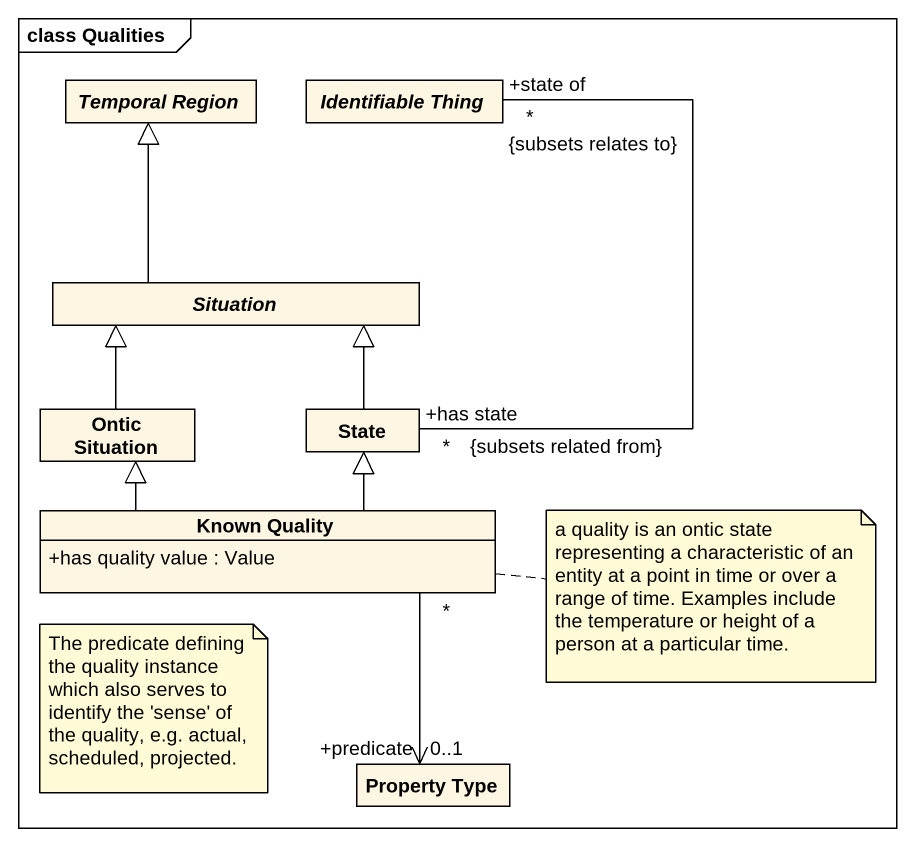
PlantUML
@startuml
mainframe class Qualities
hide circle
hide empty members
skinparam classAttributeIconSize 0
abstract class "Temporal Region" as Temporal_Region
abstract class "Identifiable Thing" as Identifiable_Thing
abstract class Situation
class "Ontic Situation" as Ontic_Situation
class "State" as State_
class "Known Quality" as Known_Quality {
  +has quality value : Value
}
class "Property Type" as Property_Type
Situation -up-|> Temporal_Region
Ontic_Situation -up-|> Situation
State_ "+has state\n*\n{subsets related from}" -up- "+state of\n*\n{subsets relates to}" Identifiable_Thing
State_ -up-|> Situation
Known_Quality -up-|> Ontic_Situation
Known_Quality -up-|> State_
Known_Quality "*" --> "0..1\n+predicate" Property_Type
note right of Known_Quality : a quality is an ontic state representing a characteristic of an entity at a point in time or over a range of time. Examples include the temperature or height of a person at a particular time.
note as N2
  The predicate defining the quality instance which also serves to identify the 'sense' of the quality, e.g. actual, scheduled, projected.
end note
@enduml
